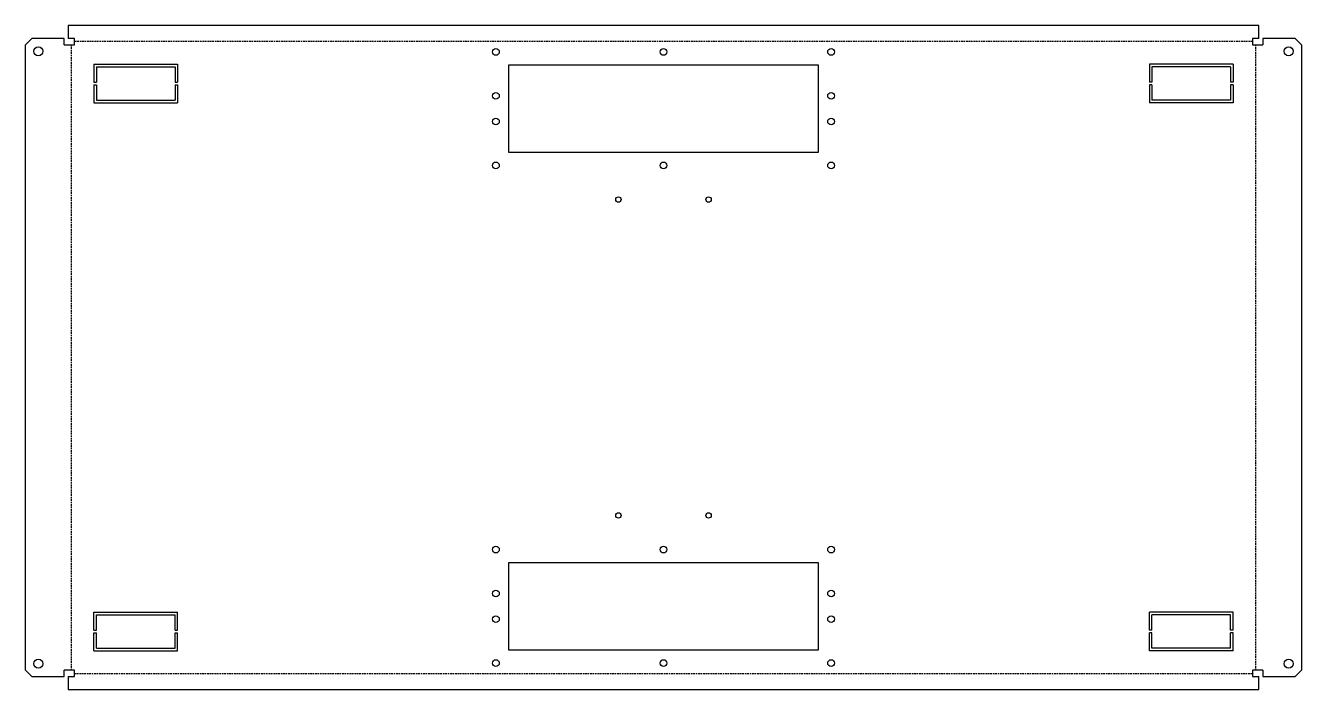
# Model space of a CAD drawing. Header units: millimetres. Extents: x -495 to 495, y -258 to 258.
import ezdxf

# ---------------------------------------------------------------- set-up
doc = ezdxf.new("R2010")
doc.units = ezdxf.units.MM
doc.linetypes.add('HIDDEN', pattern=[1.905, 1.27, -0.635])
doc.layers.add('BEND-DOWN', color=3, linetype='HIDDEN')
doc.layers.add('BEND-UP', color=5, linetype='HIDDEN')

msp = doc.modelspace()

# ---------------------------------------------------------------- linework, layer by layer
for p, q in [((-462, 257.5), (-462, 247.5)), ((462, 257.5), (-462, 257.5)), ((462, 247.5), (462, 257.5)), ((-490, 247.5), (-495, 242.5)), ((-465, 247.5), (-490, 247.5)), ((-465, 242.5), (-465, 247.5)), ((-457, 247.5), (-462, 247.5)), ((-457, 242.5), (-457, 247.5)), ((462, 247.5), (457, 247.5)), ((457, 247.5), (457, 242.5)), ((465, 247.5), (465, 242.5)), ((490, 247.5), (465, 247.5)), ((495, 242.5), (490, 247.5)), ((-495, -242.5), (-495, 242.5)), ((-465, 242.5), (-457, 242.5)), ((457, 242.5), (465, 242.5)), ((495, 242.5), (495, -242.5)), ((-442, 227.5), (-377, 227.5)), ((-442, 227.5), (-442, 213.5)), ((-440, 225.5), (-440, 213.5)), ((-440, 225.5), (-379, 225.5)), ((-379, 225.5), (-379, 213.5)), ((-377, 227.5), (-377, 213.5)), ((-120, 227), (120, 227)), ((-120, 159), (-120, 227)), ((120, 227), (120, 159)), ((377, 227.5), (377, 213.5)), ((442, 227.5), (377, 227.5)), ((379, 225.5), (379, 213.5)), ((440, 225.5), (379, 225.5)), ((440, 225.5), (440, 213.5)), ((442, 227.5), (442, 213.5)), ((-442, 213.5), (-440, 213.5)), ((-442, 211.5), (-440, 211.5)), ((-442, 211.5), (-442, 197.5)), ((-440, 211.5), (-440, 199.5)), ((-379, 213.5), (-377, 213.5)), ((-379, 211.5), (-377, 211.5)), ((-379, 211.5), (-379, 199.5)), ((-377, 211.5), (-377, 197.5)), ((379, 213.5), (377, 213.5)), ((379, 211.5), (377, 211.5)), ((377, 211.5), (377, 197.5)), ((379, 211.5), (379, 199.5)), ((442, 213.5), (440, 213.5)), ((440, 211.5), (440, 199.5)), ((442, 211.5), (440, 211.5)), ((442, 211.5), (442, 197.5)), ((-440, 199.5), (-379, 199.5)), ((440, 199.5), (379, 199.5)), ((-442, 197.5), (-377, 197.5)), ((442, 197.5), (377, 197.5)), ((120, 159), (-120, 159)), ((-120, -159), (120, -159)), ((-120, -227), (-120, -159)), ((120, -159), (120, -227)), ((-442, -197.5), (-377, -197.5)), ((-442, -211.5), (-442, -197.5)), ((-377, -211.5), (-377, -197.5)), ((442, -197.5), (377, -197.5)), ((377, -211.5), (377, -197.5)), ((442, -211.5), (442, -197.5)), ((-440, -211.5), (-440, -199.5)), ((-440, -199.5), (-379, -199.5)), ((-379, -211.5), (-379, -199.5)), ((379, -211.5), (379, -199.5)), ((440, -199.5), (379, -199.5)), ((440, -211.5), (440, -199.5)), ((-442, -211.5), (-440, -211.5)), ((-442, -213.5), (-440, -213.5)), ((-442, -227.5), (-442, -213.5)), ((-440, -225.5), (-440, -213.5)), ((-379, -211.5), (-377, -211.5)), ((-379, -213.5), (-377, -213.5)), ((-379, -225.5), (-379, -213.5)), ((-377, -227.5), (-377, -213.5)), ((379, -211.5), (377, -211.5)), ((379, -213.5), (377, -213.5)), ((377, -227.5), (377, -213.5)), ((379, -225.5), (379, -213.5)), ((442, -211.5), (440, -211.5)), ((442, -213.5), (440, -213.5)), ((440, -225.5), (440, -213.5)), ((442, -227.5), (442, -213.5)), ((-442, -227.5), (-377, -227.5)), ((-440, -225.5), (-379, -225.5)), ((120, -227), (-120, -227)), ((442, -227.5), (377, -227.5)), ((440, -225.5), (379, -225.5)), ((-495, -242.5), (-490, -247.5)), ((-490, -247.5), (-465, -247.5)), ((-457, -242.5), (-465, -242.5)), ((-465, -247.5), (-465, -242.5)), ((-462, -247.5), (-462, -257.5)), ((-462, -247.5), (-457, -247.5)), ((-457, -247.5), (-457, -242.5)), ((465, -242.5), (457, -242.5)), ((457, -242.5), (457, -247.5)), ((457, -247.5), (462, -247.5)), ((462, -257.5), (462, -247.5)), ((465, -242.5), (465, -247.5)), ((465, -247.5), (490, -247.5)), ((490, -247.5), (495, -242.5)), ((-462, -257.5), (462, -257.5))]:
    msp.add_line(p, q)
for centre, radius in [((-485, 237.5), 3.5), ((-130, 237), 2.6), ((0, 237), 2.6), ((130, 237), 2.6), ((485, 237.5), 3.5), ((-130, 203), 2.6), ((130, 203), 2.6), ((-130, 183), 2.6), ((130, 183), 2.6), ((-130, 149), 2.6), ((0, 149), 2.6), ((130, 149), 2.6), ((-35, 122.5), 2.1), ((35, 122.5), 2.1), ((-35, -122.5), 2.1), ((35, -122.5), 2.1), ((-130, -149), 2.6), ((0, -149), 2.6), ((130, -149), 2.6), ((-130, -183), 2.6), ((130, -183), 2.6), ((-130, -203), 2.6), ((130, -203), 2.6), ((-485, -237.5), 3.5), ((-130, -237), 2.6), ((0, -237), 2.6), ((130, -237), 2.6), ((485, -237.5), 3.5)]:
    msp.add_circle(centre, radius)
at = {"layer": 'BEND-DOWN'}
for p, q in [((-459.5, 242.5), (-459.5, -242.5)), ((459.5, -242.5), (459.5, 242.5))]:
    msp.add_line(p, q, dxfattribs=at)
at = {"layer": 'BEND-UP'}
for p, q in [((457, 245), (-457, 245)), ((-457, -245), (457, -245))]:
    msp.add_line(p, q, dxfattribs=at)

doc.saveas('drawing.dxf')
